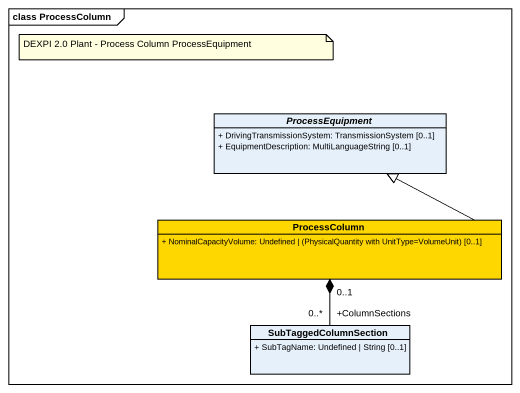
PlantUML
@startuml
mainframe class ProcessColumn
hide circle
hide empty members
skinparam classAttributeIconSize 0
abstract class ProcessEquipment {
  + DrivingTransmissionSystem: TransmissionSystem [0..1]
  + EquipmentDescription: MultiLanguageString [0..1]
}
class ProcessColumn #FFD700 {
  {field} + NominalCapacityVolume: Undefined | (PhysicalQuantity with UnitType=VolumeUnit) [0..1]
}
class SubTaggedColumnSection {
  + SubTagName: Undefined | String [0..1]
}
ProcessColumn -up-|> ProcessEquipment
ProcessColumn "0..1" *-- "+ColumnSections\n0..*" SubTaggedColumnSection
note as N1
  DEXPI 2.0 Plant - Process Column ProcessEquipment
end note
@enduml
